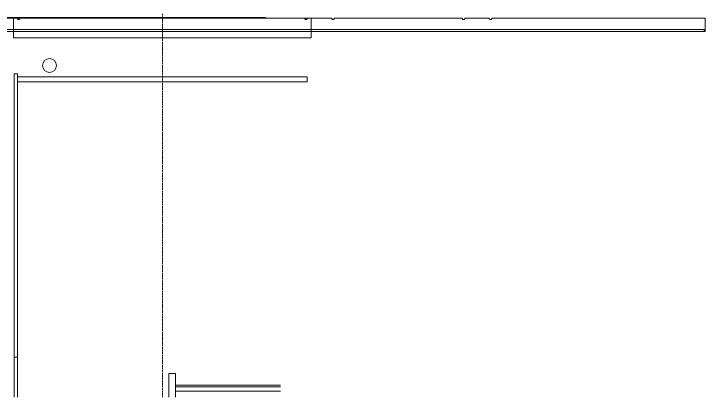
# Model space of a CAD drawing. Header units: millimetres. Extents: x -35117 to 70520, y -28859 to 27816.
# Drawn here: x -29612 to -24345, y -3659 to -739 of the extents above; entities that cross this region are included whole.
import ezdxf

# ---------------------------------------------------------------- set-up
doc = ezdxf.new("R2010")
doc.units = ezdxf.units.MM
doc.linetypes.add('Dashed_dotted', pattern=[19.428571, 13.714286, -2.857143, 0, -2.857143])
for name, color, linetype in [('-1', 7, 'Continuous'), ('-1102', 7, 'Continuous'), ('-1109', 7, 'Continuous'), ('-1513', 7, 'Continuous'), ('1', 7, 'Continuous')]:
    doc.layers.add(name, color=color, linetype=linetype)

msp = doc.modelspace()

# ---------------------------------------------------------------- linework, layer by layer
at = {"layer": '-1', "color": 1, "linetype": 'Dashed_dotted', "lineweight": 0}
msp.add_line((-28480.335, -738.981), (-28480.335, -3659.428), dxfattribs=at)
at = {"layer": '-1102', "color": 3, "lineweight": 0}
for points in [[(-30765.336, -772.966), (-29265.336, -772.966), (-29265.336, -766.966), (-30765.336, -766.966), (-30765.336, -772.966)], [(-29265.336, -772.966), (-27695.335, -772.966), (-27695.335, -766.966), (-29265.336, -766.966), (-29265.336, -772.966)]]:
    msp.add_lwpolyline(points, dxfattribs=at)
at = {"layer": '-1109', "color": 1, "lineweight": 0}
for points in [[(-32186.335, -872.966), (-24345.335, -872.966), (-24345.335, -772.966)], [(-24352.485, -872.966), (-32186.335, -872.966), (-32186.335, -859.574), (-24352.485, -859.574), (-24352.485, -872.966)]]:
    msp.add_lwpolyline(points, dxfattribs=at)
msp.add_lwpolyline([(-24345.335, -772.966), (-25970.335, -772.966, -0.19890833), (-25973.265, -780.036, -0.19890833), (-25980.335, -782.966, -0.19890833), (-25987.406, -780.036, -0.19890833), (-25990.336, -772.966), (-26176.335, -772.966, -0.19890833), (-26179.264, -780.036, -0.19890833), (-26186.335, -782.966, -0.19890833), (-26193.406, -780.036, -0.19890833), (-26196.336, -772.966), (-27170.335, -772.966, -0.19890833), (-27173.265, -780.036, -0.19890833), (-27180.335, -782.966, -0.19890833), (-27187.406, -780.036, -0.19890833), (-27190.336, -772.966), (-27376.335, -772.966, -0.19890833), (-27379.264, -780.036, -0.19890833), (-27386.335, -782.966, -0.19890833), (-27393.406, -780.036, -0.19890833), (-27396.336, -772.966), (-29564.335, -772.966, -0.19890833), (-29567.265, -780.036, -0.19890833), (-29574.336, -782.966, -0.19890833), (-29581.407, -780.036, -0.19890833), (-29584.336, -772.966), (-29776.335, -772.966, -0.19890833)], format="xyb", dxfattribs=at)
at = {"layer": '-1513', "color": 33, "lineweight": 0}
for p, q in [((-29584.376, -1196.091), (-29584.376, -3355.017)), ((-29584.376, -3355.017), (-29584.376, -1196.091))]:
    msp.add_line(p, q, dxfattribs=at)
at = {"layer": '-1513', "color": 231, "lineweight": 0}
for p, q in [((-29609.376, -3355.019), (-29584.376, -3355.019)), ((-29584.376, -3355.019), (-29609.376, -3355.019)), ((-29609.376, -3659.428), (-29609.376, -3355.019)), ((-29584.376, -3355.019), (-29584.376, -3659.428))]:
    msp.add_line(p, q, dxfattribs=at)
at = {"layer": '-1513', "color": 34, "lineweight": 0}
msp.add_lwpolyline([(-27346.412, -922.63), (-29614.332, -922.63), (-29614.332, -772.63), (-27346.412, -772.63), (-27346.412, -922.63)], dxfattribs=at)
at = {"layer": '-1513', "color": 33, "lineweight": 0}
for points in [[(-29584.376, -3355.017), (-29609.376, -3355.017), (-29609.376, -1196.091), (-29584.376, -1196.091)], [(-29584.15, -1256.091), (-27376.307, -1256.091), (-27376.307, -1220.091), (-29584.15, -1220.091), (-29584.15, -1256.091)]]:
    msp.add_lwpolyline(points, dxfattribs=at)
at = {"color": 4, "lineweight": 0}
msp.add_lwpolyline([(-29339.921, -1185.732, -0.99999505), (-29339.921, -1079.731, -0.99999505), (-29339.921, -1185.732, -0.99999505)], format="xyb", dxfattribs=at)
at = {"layer": '1', "color": 6, "lineweight": 0}
for p, q in [((-28380.335, -3659.428), (-28380.335, -3478.771)), ((-28380.335, -3478.771), (-28380.335, -3659.428)), ((-27580.335, -3580.403), (-28380.335, -3580.403))]:
    msp.add_line(p, q, dxfattribs=at)
for points in [[(-28430.335, -3659.428), (-28430.335, -3478.771), (-28380.335, -3478.771)], [(-27580.335, -3567.966), (-28380.335, -3567.966), (-28380.335, -3580.403)], [(-28380.335, -3580.403), (-28380.335, -3612.966), (-27580.335, -3612.966)]]:
    msp.add_lwpolyline(points, dxfattribs=at)

doc.saveas('drawing.dxf')
